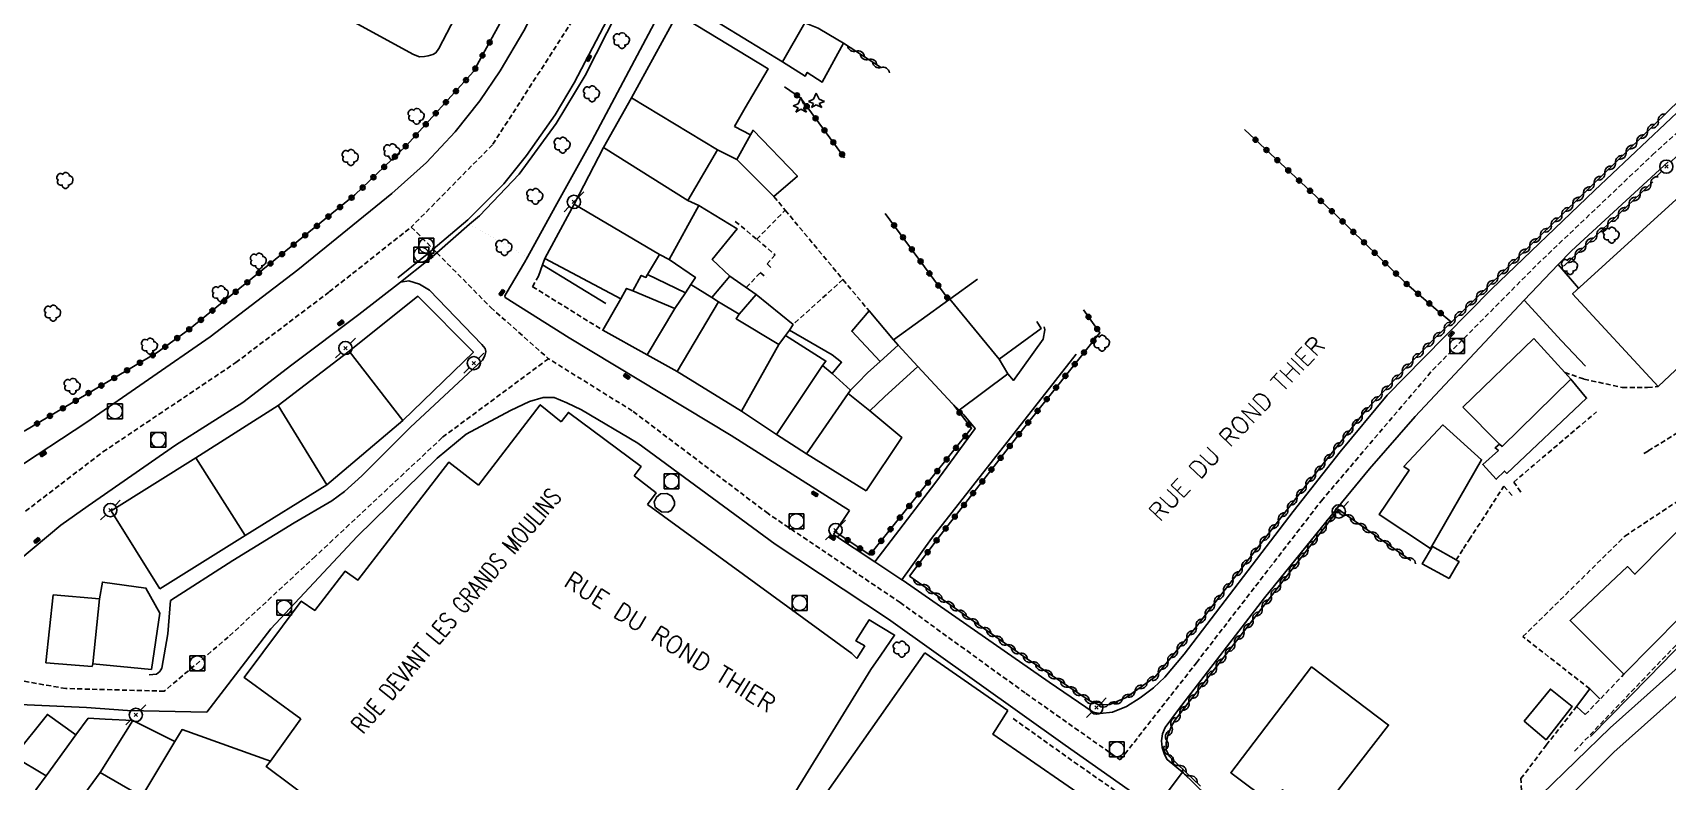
# Model space of a CAD drawing. Header units: millimetres. Extents: x 267000 to 268000, y 124999 to 126000.
# Drawn here: x 267733.1 to 267897.3, y 125449.9 to 125525.2 of the extents above; entities that cross this region are included whole.
import ezdxf
from ezdxf.enums import TextEntityAlignment as Align

# ---------------------------------------------------------------- set-up
doc = ezdxf.new("R2010")
doc.units = ezdxf.units.MM
doc.linetypes.add('DASHED', pattern=[0.75, 0.5, -0.25])
doc.layers.get('0').update_dxf_attribs({"linetype": 'CONTINUOUS'})
for name, color, linetype in [('W0001', 6, 'DASHED'), ('W0004', 5, 'CONTINUOUS'), ('W0006', 2, 'CONTINUOUS'), ('W0008', 7, 'CONTINUOUS'), ('W0010', 4, 'CONTINUOUS'), ('W0014', 7, 'CONTINUOUS'), ('W0017', 7, 'CONTINUOUS'), ('W0071', 7, 'CONTINUOUS'), ('W0101', 7, 'CONTINUOUS'), ('W0104', 1, 'CONTINUOUS'), ('W0105', 7, 'CONTINUOUS'), ('W0112', 1, 'DASHED'), ('W0300', 7, 'CONTINUOUS'), ('W0303', 7, 'CONTINUOUS'), ('W0310', 3, 'CONTINUOUS'), ('W0323', 7, 'CONTINUOUS'), ('W0401', 7, 'CONTINUOUS'), ('W0420', 7, 'CONTINUOUS'), ('W0473', 7, 'CONTINUOUS'), ('W0989', 7, 'CONTINUOUS'), ('W1102', 7, 'CONTINUOUS')]:
    doc.layers.add(name, color=color, linetype=linetype)
doc.styles.get("Standard").update_dxf_attribs({"font": 'romans.shx', "width": 0.85})

# ---------------------------------------------------------------- blocks, each defined once
blk = doc.blocks.new('T401')
for p, q in [((-0.3, 0.3), (0, 0.3)), ((-0.3, -0.25), (-0.3, 0.3)), ((-0.3, 0.15), (0, 0.15)), ((-0.3, 0), (0, 0)), ((0, 0.3), (0, -0.25)), ((-0.3, -0.15), (0, -0.15)), ((-0.3, -0.25), (-0.3, -0.3)), ((-0.3, -0.3), (0, -0.3)), ((0, -0.3), (0, -0.25))]:
    blk.add_line(p, q)
blk = doc.blocks.new('T420')
for p, q in [((0.75, 0.75), (-0.75, 0.75)), ((-0.75, 0.75), (-0.75, -0.75)), ((0.75, 0.75), (0.75, -0.75)), ((0.75, -0.75), (-0.75, -0.75))]:
    blk.add_line(p, q)
blk.add_ellipse((0, 0), major_axis=(-0.53, 0.53), ratio=1, start_param=3.926991, end_param=10.210176)
blk = doc.blocks.new('T300')
for p, q in [((-0.8, 0.51), (-0.86, 0.34)), ((-0.86, 0.34), (-0.86, 0.17)), ((-0.86, 0.17), (-0.74, 0.06)), ((-0.69, 0.63), (-0.8, 0.51)), ((-0.8, -0.06), (-0.74, 0.06)), ((-0.74, 0.06), (-0.69, 0.11)), ((-0.57, 0.69), (-0.69, 0.63)), ((-0.46, 0.69), (-0.57, 0.69)), ((-0.29, 0.63), (-0.46, 0.69)), ((-0.29, 0.63), (-0.17, 0.74)), ((-0.23, 0.57), (-0.29, 0.63)), ((-0.17, 0.74), (-0.06, 0.8)), ((-0.06, 0.8), (0.06, 0.8)), ((0.06, 0.8), (0.23, 0.74)), ((0.23, 0.74), (0.34, 0.63)), ((0.34, 0.63), (0.4, 0.51)), ((0.46, 0.46), (0.34, 0.46)), ((0.4, 0.51), (0.4, 0.46)), ((0.57, 0.4), (0.46, 0.46)), ((0.57, 0.4), (0.69, 0.29)), ((0.69, 0.29), (0.74, 0.17)), ((0.74, 0.06), (0.69, -0.17)), ((0.74, 0.17), (0.74, 0.06)), ((-0.8, -0.17), (-0.8, -0.06)), ((-0.8, -0.23), (-0.8, -0.17)), ((-0.74, -0.34), (-0.8, -0.23)), ((-0.69, -0.4), (-0.74, -0.34)), ((-0.51, -0.46), (-0.69, -0.4)), ((-0.4, -0.46), (-0.51, -0.46)), ((-0.4, -0.46), (-0.34, -0.46)), ((-0.34, -0.46), (-0.34, -0.4)), ((-0.34, -0.51), (-0.34, -0.46)), ((-0.29, -0.63), (-0.34, -0.51)), ((-0.17, -0.74), (-0.29, -0.63)), ((-0.06, -0.8), (-0.17, -0.74)), ((0.06, -0.8), (-0.06, -0.8)), ((0.17, -0.74), (0.06, -0.8)), ((0.23, -0.69), (0.17, -0.74)), ((0.29, -0.46), (0.23, -0.46)), ((0.29, -0.63), (0.23, -0.69)), ((0.46, -0.4), (0.29, -0.46)), ((0.34, -0.51), (0.29, -0.63)), ((0.34, -0.51), (0.34, -0.46)), ((0.57, -0.34), (0.46, -0.4)), ((0.63, -0.29), (0.57, -0.34)), ((0.69, -0.17), (0.63, -0.29))]:
    blk.add_line(p, q)
blk = doc.blocks.new('T473')
for p, q in [((-0.166667, 0.166667), (0.166667, -0.166667)), ((-0.166667, -0.166667), (0.166667, 0.166667)), ((0.500001, 0.500001), (1.000002, 1.000002)), ((-1.000002, -1.000002), (-0.500001, -0.500001))]:
    blk.add_line(p, q)
blk.add_ellipse((0, 0), major_axis=(0.471405, 0.471405), ratio=1, start_param=5.4977871438, end_param=11.780972451)
blk = doc.blocks.new('T303')
for p, q in [((-0.77, 0), (-0.28, 0.21)), ((-0.28, -0.21), (-0.77, 0)), ((-0.28, 0.21), (0, 0.83)), ((0, 0.83), (0.28, 0.21)), ((0.28, 0.21), (0.83, 0)), ((0.83, 0), (0.28, -0.21)), ((-0.49, -0.63), (-0.28, -0.21)), ((0, -0.35), (-0.49, -0.63)), ((0.56, -0.63), (0, -0.35)), ((0.28, -0.21), (0.56, -0.63))]:
    blk.add_line(p, q)
blk = doc.blocks.new('t323o')
at = {"color": 0, "linetype": 'Continuous'}
for radius in [0.25, 0.15]:
    blk.add_circle((0, 0), radius, dxfattribs=at)
blk = doc.blocks.new('t310o')
at = {"color": 0, "linetype": 'Continuous'}
for centre, start, end in [((-0.5, 0.38), 216.8699, 323.1304), ((0.5, -0.37), 36.8699, 143.1303)]:
    blk.add_arc(centre, 0.625, start, end, dxfattribs=at)

msp = doc.modelspace()

# ---------------------------------------------------------------- linework, layer by layer
at = {"layer": 'W0001'}
for points in [[(267842.29, 125670.55), (267836.57, 125655.86), (267825.73, 125627.76), (267817.51, 125606.59), (267813.61, 125596.24), (267807.41, 125579.08), (267801.23, 125561.05), (267794.21, 125541.88), (267787.31, 125526.38), (267779.29, 125513.93), (267771.13, 125505.66)], [(267820.25, 125467.9), (267832.87, 125458.76), (267842.36, 125452.07), (267850.01, 125461.84), (267862.57, 125478.13), (267873.75, 125491.28), (267884.27, 125501.91), (267895.85, 125512.92), (267908.36, 125524.31), (267921.7, 125536.94), (267934.57, 125548.82), (267950.68, 125564.11), (267960.72, 125573.66), (267972.86, 125584.73), (267980.76, 125592.82), (267989.1, 125602.71), (267994.19, 125611.86), (267999.93, 125625.34), (268000, 125625.53)], [(267718.87, 125464.83), (267728.19, 125473.88), (267740.14, 125483.04), (267753.49, 125492.02), (267762.88, 125499.13), (267771.13, 125505.66)], [(267771.13, 125505.66), (267773.34, 125503.42), (267773.69, 125503.07), (267779.11, 125497.57), (267784.91, 125492.42)], [(267784.91, 125492.42), (267774.23, 125484.48), (267761.48, 125472.54), (267752.74, 125464.43), (267746.31, 125458.99), (267736.42, 125459.25), (267727.87, 125460.74), (267718.87, 125464.83)], [(267820.25, 125467.9), (267806.98, 125476.84), (267793.33, 125487.17), (267784.91, 125492.42)]]:
    msp.add_lwpolyline(points, dxfattribs=at)
at = {"layer": 'W0004'}
for points in [[(267769.77, 125500.55), (267773.07, 125503.19), (267773.34, 125503.42), (267776.8, 125506.38), (267780.41, 125510), (267782.69, 125512.85), (267785.59, 125516.95), (267787.48, 125520.17), (267790.8, 125526.49), (267793.77, 125532.74), (267796.46, 125538.88), (267799.38, 125546.45), (267802.2, 125554.09), (267805.1, 125562.55), (267810.56, 125578.76)], [(267810.87, 125578.52), (267807.93, 125569.34), (267806.14, 125564.16), (267801.16, 125549.77), (267797.31, 125539.52), (267794.82, 125533.71), (267791.89, 125527.36), (267788.59, 125520.9), (267785.69, 125516.06), (267781.96, 125510.96), (267777.98, 125506.79), (267776.98, 125505.93), (267773.69, 125503.07), (267772.81, 125502.31), (267770.03, 125500.12)]]:
    msp.add_lwpolyline(points, dxfattribs=at)
at = {"layer": 'W0006', "const_width": 0.003}
msp.add_lwpolyline([(267782.8, 125502.64), (267776.98, 125505.93)], dxfattribs=at)
at = {"layer": 'W0008'}
for points in [[(267900.66, 125519.37), (267890.02, 125509.34), (267879.67, 125499.4), (267872.78, 125492.45), (267869.18, 125488.74), (267864.44, 125483.04), (267859.73, 125477.05), (267848.77, 125462.71), (267846.83, 125460.4), (267845.7, 125459.33), (267844.37, 125458.33), (267842.98, 125457.46), (267841.59, 125456.88), (267840.34, 125456.73), (267839.65, 125456.87), (267835.22, 125459.88), (267820.54, 125470.1), (267820.4, 125470.19), (267817.7, 125471.99), (267813.56, 125474.75), (267813.72, 125475), (267815.14, 125477.15)], [(267730.27, 125457.73), (267738.48, 125457.34), (267742.6, 125457.04), (267750.58, 125456.87), (267757.03, 125465.24), (267765.69, 125474.53), (267773.71, 125482.41), (267776.64, 125484.83), (267781.08, 125487.22), (267783, 125488.11), (267784.36, 125488.51), (267785.47, 125488.52), (267786.75, 125487.98), (267788.22, 125487.26), (267793.9, 125483.93), (267807.68, 125473.76), (267819.08, 125466.23), (267836.82, 125453.55), (267845.88, 125447.18), (267848.62, 125450.84), (267847.07, 125452.1), (267846.79, 125452.63), (267846.57, 125453.32), (267846.51, 125454.01), (267846.59, 125454.7), (267846.86, 125455.35), (267848.2, 125457.16), (267856.87, 125468.38), (267864.59, 125477.94), (267867.39, 125481.33), (267871.99, 125486.62), (267879.96, 125495.13), (267882.96, 125498.3), (267886.37, 125501.89), (267887.69, 125503.28), (267897.42, 125512.22)]]:
    msp.add_lwpolyline(points, dxfattribs=at)
at = {"layer": 'W0010'}
msp.add_lwpolyline([(267907, 125472.46), (267905.29, 125470.49), (267895.47, 125460.41), (267889.61, 125454.42)], dxfattribs=at)
at = {"layer": 'W0014'}
for points in [[(267838.64, 125671), (267831.99, 125654.15), (267824.47, 125634.5), (267814.04, 125607.93), (267805.27, 125583.79), (267791.99, 125546.92), (267790, 125541.59), (267787.01, 125534.57), (267784.66, 125529.63), (267782.43, 125525.38), (267780.04, 125521.36), (267778, 125518.35), (267775.52, 125515.22), (267772.66, 125512.15), (267769.17, 125509.04), (267759.71, 125501.37), (267750.93, 125494.61), (267738.51, 125486.04), (267731, 125481.06), (267728.35, 125478.97), (267724.06, 125475.31)], [(267815.14, 125477.15), (267803.25, 125484.68), (267786.98, 125494.5), (267780.57, 125498.57), (267780.51, 125498.74), (267780.67, 125498.96), (267782.5, 125502.09), (267782.8, 125502.64), (267785.58, 125507.69), (267789.27, 125514.33), (267799.25, 125533.15), (267804.17, 125542.73), (267812.4, 125559.48), (267812.55, 125560.79)], [(267783.91, 125500.73), (267784.31, 125501.86), (267784.53, 125502.49)], [(267731.8, 125472.24), (267735.92, 125475.68), (267738.67, 125477.63), (267747.45, 125483.74), (267754.19, 125488.03), (267759.11, 125491.79), (267765.87, 125496.87), (267770.03, 125500.12), (267770.89, 125500.24), (267771.96, 125499.92), (267772.97, 125499.31), (267778.23, 125493.86), (267778.56, 125493.46), (267778.62, 125493.13), (267778.52, 125492.7), (267778.28, 125492.28), (267771.03, 125485.52), (267766.17, 125480.65), (267764.4, 125479.06), (267763.14, 125478.12), (267759.37, 125475.9), (267753.2, 125472.13), (267746.94, 125468.09), (267746.67, 125464.74), (267746.07, 125461.29), (267745.86, 125460.97), (267745.53, 125460.71), (267744.78, 125460.62)]]:
    msp.add_lwpolyline(points, dxfattribs=at)
at = {"layer": 'W0017'}
for points in [[(267777.91, 125531.35), (267773.89, 125523.6), (267773.59, 125523.18), (267773.29, 125523.02), (267772.83, 125522.86), (267772.44, 125522.8), (267771.95, 125522.78), (267771.36, 125522.99), (267760.59, 125528.89)], [(267784.31, 125501.86), (267790.68, 125497.98)], [(267886.37, 125501.89), (267888.39, 125499.5)], [(267882.96, 125498.3), (267886.69, 125494.21), (267889.1, 125491.68)], [(267834.71, 125495.63), (267834.79, 125495.33), (267834.61, 125494.38), (267831.63, 125490.24), (267831.08, 125490.9)], [(267820.4, 125470.19), (267823.41, 125474.33), (267837.94, 125492.87)], [(267825.48, 125487.92), (267826.18, 125487.24), (267826.64, 125486.79), (267827.78, 125485.4), (267823.83, 125479.99), (267817.7, 125471.99)], [(267825.48, 125487.92), (267825.47, 125487.92)]]:
    msp.add_lwpolyline(points, dxfattribs=at)
at = {"layer": 'W0071'}
for points in [[(268000, 125502.68), (267994.27, 125502.17), (267989.61, 125501.56), (267985.05, 125500.68), (267974.16, 125497.72), (267965.41, 125494.82), (267955.23, 125491), (267945.74, 125487.09), (267934.07, 125482.08), (267923.42, 125477.32), (267916.65, 125473.79), (267910.6, 125470.13), (267905.08, 125466.85), (267899.01, 125461.94), (267891.57, 125455.29), (267884.68, 125448.6)], [(267885.42, 125446.32), (267891.95, 125452.86), (267899.65, 125459.74), (267905.83, 125465.07), (267911.23, 125468.71), (267916.55, 125471.9), (267923.35, 125475.29), (267931.37, 125478.99), (267943, 125483.8), (267954.57, 125488.55), (267961.62, 125491.25), (267969.32, 125494.07), (267978.3, 125496.8), (267985.44, 125498.74), (267992.72, 125500), (268000, 125500.64)], [(267851.03, 125448.5), (267848.62, 125450.84)]]:
    msp.add_lwpolyline(points, dxfattribs=at)
at = {"layer": 'W0101'}
for points in [[(267809.06, 125527.45), (267810.77, 125526.47), (267810.66, 125526.2), (267808.41, 125522.26), (267798.54, 125528.31)], [(267793.24, 125518.64), (267797.89, 125527.11)], [(267797.89, 125527.11), (267806.97, 125521.57), (267804.68, 125517.65)], [(267790.44, 125513.65), (267793.24, 125518.64)], [(267804.68, 125517.65), (267803.61, 125515.76)], [(267803.61, 125515.76), (267805.2, 125514.93), (267803.83, 125512.45), (267801.9, 125513.42)], [(267787.5, 125507.97), (267790.44, 125513.65)], [(267801.9, 125513.42), (267798.91, 125508.33)], [(267798.91, 125508.33), (267800.02, 125507.81), (267797.03, 125502.38), (267796.08, 125502.9)], [(267784.53, 125502.49), (267787.5, 125507.97)], [(267792.18, 125498.43), (267784.53, 125502.49)], [(267796.08, 125502.9), (267794.87, 125500.88), (267794.7, 125500.59), (267794.24, 125500.79), (267793.4, 125499.25), (267797.62, 125497.46)], [(267764.88, 125493.18), (267771.78, 125498.7), (267777.37, 125493.08), (267770.28, 125486.19)], [(267790.36, 125495.29), (267792.18, 125498.43)], [(267797.62, 125497.46), (267798.67, 125499.04), (267799.22, 125499.87), (267801.32, 125498.57), (267802.01, 125498.13)], [(267802.01, 125498.13), (267804.06, 125496.89), (267803.76, 125496.43), (267808.07, 125493.85)], [(267797.85, 125491.14), (267794.84, 125492.81), (267790.36, 125495.29)], [(267808.07, 125493.85), (267808.74, 125494.76), (267812.79, 125492.18), (267812.45, 125491.75)], [(267883.91, 125494.45), (267887.03, 125491.02), (267887.64, 125490.36), (267880.72, 125483.6), (267880.46, 125483.83), (267876.79, 125487.53)], [(267876.79, 125487.53), (267883.91, 125494.45)], [(267757.75, 125487.7), (267764.88, 125493.18)], [(267812.45, 125491.75), (267813.4, 125490.92), (267815.25, 125489.27), (267815.02, 125488.93)], [(267804.3, 125487.13), (267797.85, 125491.14)], [(267815.02, 125488.93), (267817.19, 125487.16), (267820.42, 125484.49), (267816.84, 125479.14)], [(267740.98, 125477.11), (267749.47, 125482.46), (267757.75, 125487.7)], [(267807.83, 125484.79), (267804.3, 125487.13)], [(267770.28, 125486.19), (267762.64, 125479.74)], [(267810.84, 125482.84), (267807.83, 125484.79)], [(267816.84, 125479.14), (267810.84, 125482.84)], [(267762.64, 125479.74), (267754.43, 125474.63), (267745.87, 125469.29)], [(267745.87, 125469.29), (267740.98, 125477.11)], [(267904.39, 125472.13), (267898.64, 125466.45), (267892.97, 125460.69), (267887.55, 125466.09), (267893.34, 125471.51), (267894.08, 125470.74), (267900.48, 125477.24)], [(267734.42, 125461.84), (267735.15, 125468.67), (267739.8, 125468.26), (267739.13, 125461.73), (267739.06, 125461.47)], [(267806.36, 125439.51), (267822.73, 125462.83)], [(267822.73, 125462.83), (267831.05, 125457.04)], [(267739.06, 125461.47), (267734.42, 125461.84)], [(267747.36, 125453.92), (267744.06, 125448.41), (267742.02, 125449.57), (267739.85, 125450.81), (267736.93, 125446.79), (267733.4, 125449.05), (267734.44, 125450.46), (267737.42, 125454.6), (267738.66, 125456.26)], [(267738.66, 125456.26), (267740.36, 125456.16)], [(267740.36, 125456.16), (267743.14, 125456.05)], [(267743.14, 125456.05), (267747.36, 125453.92)], [(267831.05, 125457.04), (267829.57, 125454.66), (267848.49, 125441.6), (267842.63, 125433.35), (267823.82, 125446.57), (267814.71, 125433.63)]]:
    msp.add_lwpolyline(points, dxfattribs=at)
for points in [[(267793.24, 125518.64), (267793.24, 125518.64)], [(267804.68, 125517.65), (267804.68, 125517.65)], [(267803.61, 125515.76), (267803.61, 125515.76)], [(267790.44, 125513.65), (267790.44, 125513.65)], [(267801.9, 125513.42), (267801.9, 125513.42)], [(267798.91, 125508.33), (267798.91, 125508.33)], [(267896.4, 125489.63), (267887.81, 125498.93), (267898.22, 125508.42), (267903.32, 125502.7), (267900.6, 125500.26), (267903.88, 125496.67)], [(267787.5, 125507.97), (267787.5, 125507.97)], [(267796.08, 125502.9), (267796.08, 125502.9)], [(267792.18, 125498.43), (267792.18, 125498.43)], [(267797.62, 125497.46), (267797.62, 125497.46)], [(267802.01, 125498.13), (267802.01, 125498.13)], [(267808.07, 125493.85), (267808.07, 125493.85)], [(267764.88, 125493.18), (267764.88, 125493.18)], [(267812.45, 125491.75), (267812.45, 125491.75)], [(267797.85, 125491.14), (267797.85, 125491.14)], [(267815.02, 125488.93), (267815.02, 125488.93)], [(267757.75, 125487.7), (267757.75, 125487.7)], [(267804.3, 125487.13), (267804.3, 125487.13)], [(267770.28, 125486.19), (267770.28, 125486.19)], [(267807.83, 125484.79), (267807.83, 125484.79)], [(267810.84, 125482.84), (267810.84, 125482.84)], [(267762.64, 125479.74), (267762.64, 125479.74)], [(267862.23, 125446.45), (267858.67, 125449.07), (267857.73, 125447.58), (267853.47, 125450.79), (267861.59, 125461.42), (267869.32, 125455.57)], [(267740.36, 125456.16), (267740.36, 125456.16)], [(267743.14, 125456.05), (267743.14, 125456.05)]]:
    msp.add_lwpolyline(points, close=True, dxfattribs=at)
at = {"layer": 'W0104'}
for points in [[(267810.66, 125526.2), (267812, 125525.66), (267813.09, 125525.03), (267814.56, 125524.15), (267812.41, 125520.24), (267810.91, 125521.21), (267810.7, 125520.82), (267808.41, 125522.26)], [(267805.2, 125514.93), (267805.47, 125515.39), (267809.92, 125510.76), (267807.56, 125508.72), (267803.83, 125512.45)], [(267800.02, 125507.81), (267803.87, 125505.47), (267801.37, 125502.38), (267803.12, 125500.71)], [(267799.22, 125499.87), (267799.67, 125500.59), (267797.03, 125502.38)], [(267794.87, 125500.88), (267798.67, 125499.04)], [(267801.32, 125498.57), (267803.12, 125500.71), (267805.79, 125498.88)], [(267803.12, 125500.71), (267803.12, 125500.71)], [(267819.58, 125494.3), (267825.14, 125498.33), (267825.23, 125498.4), (267828.01, 125500.42)], [(267804.06, 125496.89), (267805.79, 125498.88)], [(267805.79, 125498.88), (267809.48, 125495.84), (267809.14, 125495.28)], [(267830.18, 125492.36), (267825.23, 125498.4)], [(267819.58, 125494.3), (267817.12, 125497.22), (267815.39, 125495.17), (267818.24, 125492.14)], [(267808.74, 125494.76), (267809.14, 125495.28), (267813.42, 125492.79)], [(267809.14, 125495.28), (267809.14, 125495.28)], [(267833.97, 125496.16), (267834.43, 125495.46), (267830.18, 125492.36)], [(267820.05, 125493.79), (267818.24, 125492.14), (267816.98, 125491.01)], [(267820.05, 125493.79), (267819.58, 125494.3)], [(267822.01, 125491.64), (267820.05, 125493.79)], [(267813.42, 125492.79), (267814.36, 125492.06), (267813.4, 125490.92)], [(267813.42, 125492.79), (267813.42, 125492.79)], [(267818.24, 125492.14), (267818.24, 125492.14)], [(267830.18, 125492.36), (267831.08, 125490.9), (267826.18, 125487.24), (267826.14, 125487.21), (267825.64, 125487.74), (267825.64, 125487.75), (267825.48, 125487.92), (267825.47, 125487.92), (267822.01, 125491.64)], [(267816.98, 125491.01), (267815.98, 125490), (267815.25, 125489.27)], [(267816.98, 125491.01), (267816.98, 125491.01)], [(267817.19, 125487.16), (267818.66, 125488.59), (267822.01, 125491.64)], [(267887.64, 125490.36), (267889.21, 125488.44), (267881.2, 125480.88), (267880.97, 125481.11), (267880.14, 125480.3), (267878.79, 125481.77), (267880.35, 125483.18), (267880.03, 125483.45), (267880.46, 125483.83)], [(267777.87, 125479.7), (267784.09, 125487.78), (267786.17, 125486.08)], [(267786.17, 125486.08), (267786.91, 125487.02), (267794.21, 125481.57), (267793.51, 125480.63)], [(267786.17, 125486.08), (267786.17, 125486.08)], [(267760.03, 125456.2), (267754.34, 125460.35), (267760.07, 125468.05), (267761.42, 125467.11), (267764.47, 125471.05), (267765.76, 125470.15), (267774.89, 125482.01), (267777.87, 125479.7)], [(267793.51, 125480.63), (267795.72, 125478.93), (267794.85, 125477.75)], [(267793.51, 125480.63), (267793.51, 125480.63)], [(267777.87, 125479.7), (267777.87, 125479.7)], [(267794.85, 125477.75), (267815.39, 125462.77), (267815.88, 125462.27)], [(267794.85, 125477.75), (267794.85, 125477.75)], [(267739.8, 125468.26), (267740.09, 125469.96), (267744.46, 125469.36), (267745.86, 125466.82), (267745.01, 125461.17), (267739.13, 125461.73)], [(267816.68, 125463.54), (267815.8, 125464.04), (267817.14, 125466.17), (267819.68, 125464.62), (267818.31, 125462.6)], [(267815.88, 125462.27), (267816.68, 125463.54)], [(267815.88, 125462.27), (267815.88, 125462.27)], [(267816.68, 125463.54), (267816.68, 125463.54)], [(267818.31, 125462.6), (267817.31, 125461.16)], [(267818.31, 125462.6), (267818.31, 125462.6)], [(267817.31, 125461.16), (267809.49, 125448.5), (267810.34, 125448.03), (267805.11, 125440.39)], [(267817.31, 125461.16), (267817.31, 125461.16)], [(267734.44, 125450.46), (267731.2, 125452.42), (267734.57, 125456.65), (267737.42, 125454.6)], [(267760.03, 125456.2), (267756.98, 125451.96), (267756.55, 125451.4), (267759.05, 125449.53), (267768.29, 125442.6), (267771.23, 125446.45)], [(267760.03, 125456.2), (267760.03, 125456.2)], [(267747.36, 125453.92), (267748.1, 125455.12), (267756.98, 125451.96)], [(267756.98, 125451.96), (267756.98, 125451.96)]]:
    msp.add_lwpolyline(points, dxfattribs=at)
for points in [[(267873.54, 125473.34), (267868.36, 125476.76), (267871.38, 125481.2), (267870.86, 125481.57), (267874.76, 125485.76), (267878.66, 125482.25)], [(267796.9, 125476.98), (267796.25, 125477.02), (267795.63, 125477.49), (267795.54, 125478.02), (267795.75, 125478.5), (267796.15, 125478.82), (267796.8, 125478.88), (267797.32, 125478.58), (267797.57, 125478.01), (267797.57, 125477.69), (267797.23, 125477.17)], [(267875.42, 125470.33), (267872.7, 125471.78), (267873.74, 125473.53), (267876.11, 125472.18), (267876.17, 125472.14), (267876.4, 125472.01), (267876.05, 125471.41)], [(267885.16, 125454.11), (267882.95, 125455.98), (267885.59, 125459.2), (267887.77, 125457.43)]]:
    msp.add_lwpolyline(points, close=True, dxfattribs=at)
at = {"layer": 'W0105'}
msp.add_lwpolyline([(267889.08, 125456.63), (267888.2, 125457.43), (267889.54, 125459.22), (267890.54, 125458.22)], dxfattribs=at)
at = {"layer": 'W0112'}
for points in [[(267807.56, 125508.72), (267808.7, 125507.35), (267814.5, 125500.37), (267817.12, 125497.22)], [(267803.68, 125506.23), (267805.83, 125504.43), (267808.7, 125507.35)], [(267805.83, 125504.43), (267807.69, 125502.86), (267806.89, 125501.95), (267807.41, 125501.42)], [(267783.3, 125499.66), (267783.91, 125500.73)], [(267804.79, 125499.57), (267806.19, 125501.07), (267806.78, 125500.6)], [(267814.5, 125500.37), (267809.48, 125495.84)], [(267783.3, 125499.66), (267790.36, 125495.29)], [(267894.97, 125482.87), (267895.41, 125483.14), (267912.11, 125493.65)], [(267887.03, 125491.03), (267887.03, 125491.02), (267888.95, 125490.37), (267892.8, 125489.52), (267895.35, 125489.51), (267896.4, 125489.63)], [(267882.6, 125479.01), (267881.9, 125480.01), (267890.2, 125487.07)], [(267876.11, 125472.18), (267876.86, 125473.34), (267877.42, 125474.21), (267880.91, 125479.6), (267881.81, 125478.6)], [(267889.54, 125459.22), (267882.82, 125464.47), (267893.07, 125474.58), (267899.52, 125478.86), (267899.52, 125478.86)], [(267888.01, 125452.96), (267905.73, 125471.49), (267907, 125472.46)], [(267889.08, 125456.63), (267892.97, 125460.69)], [(267882.71, 125448.26), (267882.61, 125450.19), (267885.16, 125453.55), (267888.2, 125457.43)], [(267831.6, 125456.24), (267837.73, 125451.86)], [(267837.73, 125451.86), (267848.62, 125444.26), (267849.2, 125443.73), (267849.72, 125442.74), (267849.96, 125441.42), (267849.98, 125440.37), (267849.6, 125438.69), (267848.59, 125436.9), (267848.19, 125435.88), (267848.47, 125435.19)]]:
    msp.add_lwpolyline(points, dxfattribs=at)
at = {"layer": 'W0310'}
for points in [[(267814.56, 125524.15), (267818.37, 125521.66)], [(267897.24, 125517.13), (267875.63, 125496.1), (267874.14, 125494.65), (267871.01, 125491.46), (267867.15, 125487.34), (267861.04, 125479.71), (267849.88, 125465.31), (267845.87, 125460.43), (267842.95, 125458.36), (267841.33, 125457.66), (267840.21, 125457.6), (267839.23, 125458.04), (267832.9, 125462.3), (267821.2, 125470.56)], [(267886.98, 125501.76), (267895.86, 125510.19)], [(267871.56, 125472.13), (267864.28, 125477.26), (267847.89, 125456.09), (267847.55, 125455.54), (267847.18, 125454.66), (267846.97, 125453.78), (267846.99, 125453.09), (267847.31, 125452.43), (267850.43, 125449.43)]]:
    msp.add_lwpolyline(points, dxfattribs=at)
at = {"layer": 'W0323'}
for points in [[(267732.24, 125485.14), (267745.6, 125493.04), (267748.74, 125495.31), (267765.47, 125508.88), (267770.65, 125513.87), (267777.39, 125521.28), (267782.85, 125531.27)], [(267808.64, 125519.76), (267810.24, 125518.65), (267814.66, 125512.63)], [(267900.04, 125519.85), (267897.24, 125517.13)], [(267854.86, 125515.45), (267864.13, 125506.78), (267871.12, 125499.95), (267874.34, 125497.18), (267875.63, 125496.1)], [(267818.75, 125507.03), (267825.14, 125498.33)], [(267821.2, 125470.56), (267824.37, 125474.77), (267832.63, 125485.39), (267840.31, 125495.03), (267838.66, 125497.34)], [(267813.72, 125475), (267817.21, 125472.68), (267827.43, 125485.42), (267825.64, 125487.74)], [(267825.64, 125487.74), (267825.64, 125487.75)]]:
    msp.add_lwpolyline(points, dxfattribs=at)
at = {"layer": 'W1102'}
for points in [[(267801.9, 125513.42), (267793.24, 125518.64)], [(267790.44, 125513.65), (267798.91, 125508.33)], [(267796.08, 125502.9), (267787.5, 125507.97)], [(267792.18, 125498.43), (267792.75, 125499.48), (267793.4, 125499.25)], [(267797.62, 125497.46), (267794.84, 125492.81)], [(267797.85, 125491.14), (267802.01, 125498.13)], [(267808.07, 125493.85), (267804.3, 125487.13)], [(267764.88, 125493.18), (267770.28, 125486.19)], [(267812.45, 125491.75), (267807.83, 125484.79)], [(267815.02, 125488.93), (267810.84, 125482.84)], [(267757.75, 125487.7), (267762.64, 125479.74)], [(267754.43, 125474.63), (267749.47, 125482.46)], [(267743.14, 125456.05), (267739.85, 125450.81)]]:
    msp.add_lwpolyline(points, dxfattribs=at)

# ---------------------------------------------------------------- block references
at = {"layer": 'W0300', "rotation": 359.9999899820874}
for p in [(267792.3, 125524.4), (267789.29, 125519.05), (267771.67, 125516.79), (267765.05, 125512.65), (267769.22, 125513.23), (267786.34, 125513.89), (267736.38, 125510.34), (267783.6, 125508.74), (267891.74, 125504.83), (267780.49, 125503.6), (267755.82, 125502.23), (267887.56, 125501.69), (267752, 125498.95), (267735.14, 125497), (267744.87, 125493.67), (267840.53, 125493.98), (267737.11, 125489.64), (267820.42, 125463.21)]:
    msp.add_blockref('T300', p, dxfattribs=at)
at = {"layer": 'W0303', "rotation": 359.9999899820874}
for p in [(267810.27, 125517.85), (267811.82, 125518.29)]:
    msp.add_blockref('T303', p, dxfattribs=at)
at = {"layer": 'W0310'}
for p, rotation in [((267815.81, 125523.33), 326.8355670803224), ((267817.07, 125522.51), 326.8355670803224), ((267818.32, 125521.69), 326.8355670803224), ((267896.42, 125516.32), 224.2167579154534), ((267894.27, 125514.23), 224.2167579154534), ((267895.34, 125515.28), 224.2167579154534), ((267893.19, 125513.19), 224.2167579154534), ((267891.04, 125511.09), 224.2167579154534), ((267892.12, 125512.14), 224.2167579154534), ((267888.89, 125509), 224.2167579154534), ((267889.97, 125510.05), 224.2167579154534), ((267894.6, 125508.99), 43.50727740999597), ((267895.69, 125510.02), 43.50727740999597), ((267887.82, 125507.96), 224.2167579154534), ((267893.51, 125507.96), 43.50727740999597), ((267885.67, 125505.86), 224.2167579154534), ((267886.74, 125506.91), 224.2167579154534), ((267891.34, 125505.89), 43.50727740999597), ((267892.42, 125506.92), 43.50727740999597), ((267884.59, 125504.82), 224.2167579154534), ((267890.25, 125504.86), 43.50727740999597), ((267882.44, 125502.73), 224.2167579154534), ((267883.52, 125503.77), 224.2167579154534), ((267888.07, 125502.79), 43.50727740999597), ((267889.16, 125503.83), 43.50727740999597), ((267881.37, 125501.68), 224.2167579154534), ((267879.22, 125499.59), 224.2167579154534), ((267880.29, 125500.63), 224.2167579154534), ((267877.07, 125497.49), 224.2167579154534), ((267878.14, 125498.54), 224.2167579154534), ((267875.99, 125496.45), 224.2167579154534), ((267873.85, 125494.35), 225.5079923339577), ((267874.92, 125495.4), 224.2178536452287), ((267872.8, 125493.28), 225.5079923339577), ((267870.7, 125491.13), 226.8914924155226), ((267871.75, 125492.21), 225.5079923339577), ((267869.68, 125490.04), 226.8914924155226), ((267867.63, 125487.85), 226.8914924155226), ((267868.65, 125488.94), 226.8914924155226), ((267866.65, 125486.71), 231.2705791439494), ((267864.77, 125484.37), 231.2705791439494), ((267865.71, 125485.54), 231.2705791439494), ((267863.83, 125483.2), 231.2705791439494), ((267862.9, 125482.03), 231.2705791439494), ((267861.02, 125479.69), 232.2243156939811), ((267861.96, 125480.86), 231.2705791439494), ((267860.1, 125478.5), 232.2243156939811), ((267858.26, 125476.13), 232.2243156939811), ((267859.18, 125477.32), 232.2243156939811), ((267863.96, 125476.84), 232.2530308442794), ((267865.07, 125476.69), 144.8355963908852), ((267857.34, 125474.95), 232.2243156939811), ((267862.12, 125474.47), 232.2530308442794), ((267863.04, 125475.65), 232.2530308442794), ((267866.3, 125475.83), 144.8355963908852), ((267867.53, 125474.97), 144.8355963908852), ((267856.42, 125473.76), 232.2243156939811), ((267861.2, 125473.28), 232.2530308442794), ((267868.75, 125474.1), 144.8355963908852), ((267869.98, 125473.24), 144.8355963908852), ((267854.59, 125471.39), 232.2243156939811), ((267855.51, 125472.58), 232.2243156939811), ((267860.28, 125472.09), 232.2530308442794), ((267871.21, 125472.38), 144.8355963908852), ((267822.42, 125469.7), 144.7704935097362), ((267853.67, 125470.21), 232.2243156939811), ((267858.45, 125469.72), 232.2530308442794), ((267859.36, 125470.91), 232.2530308442794), ((267823.65, 125468.83), 144.7704935097362), ((267824.87, 125467.97), 144.7704935097362), ((267851.83, 125467.83), 232.2243156939811), ((267852.75, 125469.02), 232.2243156939811), ((267857.53, 125468.54), 232.2530308442794), ((267826.1, 125467.1), 144.7704935097362), ((267850.91, 125466.65), 232.2243156939811), ((267855.69, 125466.16), 232.2530308442794), ((267856.61, 125467.35), 232.2530308442794), ((267827.32, 125466.24), 144.7704935097362), ((267828.55, 125465.37), 144.7704935097362), ((267849.99, 125465.46), 232.2243156939811), ((267854.77, 125464.98), 232.2530308442794), ((267829.77, 125464.51), 144.7704935097362), ((267831, 125463.64), 144.7704935097362), ((267848.09, 125463.14), 230.6403918344414), ((267849.05, 125464.3), 230.6403918344414), ((267853.86, 125463.79), 232.2530308442794), ((267832.23, 125462.78), 144.7704935097362), ((267833.46, 125461.92), 146.0890201166574), ((267847.14, 125461.98), 230.6403918344414), ((267852.02, 125461.42), 232.2530308442794), ((267852.94, 125462.6), 232.2530308442794), ((267834.7, 125461.09), 146.0890201166574), ((267835.95, 125460.25), 146.0890201166574), ((267845.06, 125459.85), 215.3329844197387), ((267846.19, 125460.82), 230.6403918344414), ((267851.1, 125460.23), 232.2530308442794), ((267837.19, 125459.41), 146.0890201166574), ((267838.44, 125458.58), 146.0890201166574), ((267843.84, 125458.99), 215.3329844197387), ((267850.18, 125459.05), 232.2530308442794), ((267839.73, 125457.82), 155.8913624474618), ((267841.18, 125457.65), 182.6606243837119), ((267842.57, 125458.19), 203.4584625176767), ((267848.35, 125456.67), 232.2530308442794), ((267849.26, 125457.86), 232.2530308442794), ((267847.51, 125455.43), 246.8723298207962), ((267847.03, 125454.02), 256.5313266786745), ((267847.23, 125452.58), 295.584534543327), ((267848.27, 125451.51), 316.1882281213922), ((267849.35, 125450.47), 316.1882281213922)]:
    msp.add_blockref('t310o', p, dxfattribs=dict(at, rotation=rotation))
at = {"layer": 'W0323'}
for p, rotation in [((267778.28, 125522.91), 61.31085503610102), ((267779, 125524.22), 61.31085503610102), ((267777.56, 125521.59), 61.31085503610102), ((267775.61, 125519.32), 47.76324448530942), ((267776.62, 125520.43), 47.76324448530942), ((267774.6, 125518.21), 47.76324448530942), ((267809.88, 125518.9), 325.3365541471902), ((267810.87, 125517.8), 306.2310644429643), ((267773.59, 125517.1), 47.76324448530942), ((267811.75, 125516.59), 306.2310644429643), ((267771.58, 125514.88), 47.76324448530942), ((267772.58, 125515.99), 47.76324448530942), ((267812.64, 125515.38), 306.2310644429643), ((267855.95, 125514.43), 316.9172515261029), ((267769.48, 125512.74), 43.87978704246161), ((267770.56, 125513.78), 43.87978704246161), ((267813.53, 125514.17), 306.2310644429643), ((267814.41, 125512.96), 306.2310644429643), ((267857.05, 125513.4), 316.9172515261029), ((267768.4, 125511.7), 43.87978704246161), ((267858.14, 125512.38), 316.9172515261029), ((267859.24, 125511.35), 316.9172515261029), ((267766.24, 125509.62), 43.87978704246161), ((267767.32, 125510.66), 43.87978704246161), ((267860.33, 125510.33), 316.9172515261029), ((267765.13, 125508.61), 39.05707456713389), ((267861.43, 125509.3), 316.9172515261029), ((267862.52, 125508.28), 316.9172515261029), ((267762.8, 125506.71), 39.05707456713389), ((267763.97, 125507.66), 39.05707456713389), ((267863.62, 125507.25), 316.9172515261029), ((267864.7, 125506.22), 315.6635959761181), ((267760.47, 125504.82), 39.05707456713389), ((267761.64, 125505.77), 39.05707456713389), ((267819.64, 125505.82), 306.2620982422097), ((267820.53, 125504.62), 306.2620982422097), ((267865.78, 125505.17), 315.6635959761181), ((267758.14, 125502.93), 39.05707456713389), ((267759.31, 125503.88), 39.05707456713389), ((267821.42, 125503.41), 306.2620982422097), ((267866.85, 125504.12), 315.6635959761181), ((267867.92, 125503.07), 315.6635959761181), ((267756.98, 125501.99), 39.05707456713389), ((267822.3, 125502.2), 306.2620982422097), ((267868.99, 125502.02), 315.6635959761181), ((267754.65, 125500.1), 39.05707456713389), ((267755.81, 125501.04), 39.05707456713389), ((267823.19, 125500.99), 306.2620982422097), ((267824.08, 125499.78), 306.2620982422097), ((267870.07, 125500.98), 315.6635959761181), ((267871.14, 125499.93), 319.3241015176582), ((267752.32, 125498.21), 39.05707456713389), ((267753.48, 125499.15), 39.05707456713389), ((267824.97, 125498.57), 306.2620982422097), ((267872.28, 125498.95), 319.3241015176582), ((267873.42, 125497.97), 319.3241015176582), ((267749.99, 125496.32), 39.05707456713389), ((267751.15, 125497.26), 39.05707456713389), ((267839.17, 125496.62), 125.5135106143291), ((267874.56, 125497), 319.9114138321814), ((267748.82, 125495.37), 39.05707456713389), ((267840.04, 125495.4), 125.5135106143291), ((267746.4, 125493.61), 35.83964712263645), ((267747.61, 125494.49), 35.83964712263645), ((267838.72, 125493.04), 51.45197691613861), ((267839.66, 125494.21), 51.45197691613861), ((267743.86, 125492.01), 30.59324523137124), ((267745.15, 125492.77), 30.59324523137124), ((267837.79, 125491.87), 51.45197691613861), ((267741.28, 125490.48), 30.59324523137124), ((267742.57, 125491.25), 30.59324523137124), ((267836.85, 125490.69), 51.45197691613861), ((267737.41, 125488.19), 30.59324523137124), ((267738.7, 125488.96), 30.59324523137124), ((267739.99, 125489.72), 30.59324523137124), ((267834.98, 125488.35), 51.45197691613861), ((267835.92, 125489.52), 51.45197691613861), ((267734.82, 125486.67), 30.59324523137124), ((267736.12, 125487.43), 30.59324523137124), ((267826.22, 125486.99), 127.5924032602115), ((267834.05, 125487.17), 51.45197691613861), ((267733.53, 125485.9), 30.59324523137124), ((267827.14, 125485.8), 127.5924032602115), ((267832.18, 125484.82), 52.15116856788741), ((267833.11, 125486), 51.45197691613861), ((267825.86, 125483.46), 51.25251236608156), ((267826.8, 125484.63), 51.25251236608156), ((267831.26, 125483.64), 52.15116856788741), ((267824.92, 125482.29), 51.25251236608156), ((267830.34, 125482.45), 52.15116856788741), ((267823.04, 125479.95), 51.25251236608156), ((267823.98, 125481.12), 51.25251236608156), ((267828.5, 125480.08), 52.15116856788741), ((267829.42, 125481.27), 52.15116856788741), ((267822.1, 125478.78), 51.25251236608156), ((267827.58, 125478.9), 52.15116856788741), ((267821.16, 125477.61), 51.25251236608156), ((267826.66, 125477.71), 52.15116856788741), ((267819.28, 125475.27), 51.25251236608156), ((267820.22, 125476.44), 51.25251236608156), ((267824.82, 125475.35), 52.15116856788741), ((267825.74, 125476.53), 52.15116856788741), ((267814.97, 125474.17), 326.4769529560504), ((267816.22, 125473.34), 326.4769529560504), ((267818.35, 125474.1), 51.25251236608156), ((267823.91, 125474.15), 52.9386893534971), ((267817.41, 125472.93), 51.25251236608156), ((267822.1, 125471.76), 52.9386893534971), ((267823.01, 125472.96), 52.9386893534971)]:
    msp.add_blockref('t323o', p, dxfattribs=dict(at, rotation=rotation))
at = {"layer": 'W0401'}
for p, rotation in [((267789.08, 125522.58), 332.0865280415118), ((267773.12, 125502.93), 41.57548806373835), ((267780.35, 125498.97), 323.4953129053419), ((267764.13, 125495.89), 306.9431349235705), ((267875.51, 125494.97), 135.2523794739203), ((267792.85, 125490.76), 58.86925383464383), ((267734.05, 125482.98), 123.5490142556435), ((267811.74, 125478.95), 57.65279714346456), ((267733.61, 125474.02), 309.8465971133242), ((267813.5, 125474.55), 56.29397198922555)]:
    msp.add_blockref('T401', p, dxfattribs=dict(at, rotation=rotation))
at = {"layer": 'W0420', "rotation": 359.9999899820874}
for p in [(267772.13, 125502.88), (267772.64, 125503.79), (267876.21, 125493.69), (267741.35, 125487.13), (267745.7, 125484.26), (267797.27, 125480.08), (267809.83, 125476.06), (267758.35, 125467.38), (267810.15, 125467.85), (267749.62, 125461.78), (267842.02, 125453.14)]:
    msp.add_blockref('T420', p, dxfattribs=at)
at = {"layer": 'W0473', "rotation": 359.9999899820874}
for p in [(267897.23, 125511.73), (267787.47, 125508.18), (267764.51, 125493.49), (267777.41, 125491.97), (267740.89, 125477.2), (267864.31, 125477.06), (267813.76, 125475.19), (267743.45, 125456.6), (267839.96, 125457.33)]:
    msp.add_blockref('T473', p, dxfattribs=at)

# ---------------------------------------------------------------- texts
at = {"layer": 'W0989'}
for rotation, p in [(46.5907, (267854.06, 125485.4)), (328.0511, (267797.14, 125463.94))]:
    msp.add_text('RUE DU ROND THIER', height=1.75, rotation=rotation, dxfattribs=at).set_placement(p, align=Align.MIDDLE_CENTER)
at = {"layer": 'W0989', "width": 0.75}
msp.add_text('RUE DEVANT LES GRANDS MOULINS', height=1.75, rotation=49.9706, dxfattribs=at).set_placement((267775.64, 125467.07), align=Align.MIDDLE_CENTER)

doc.saveas('drawing.dxf')
